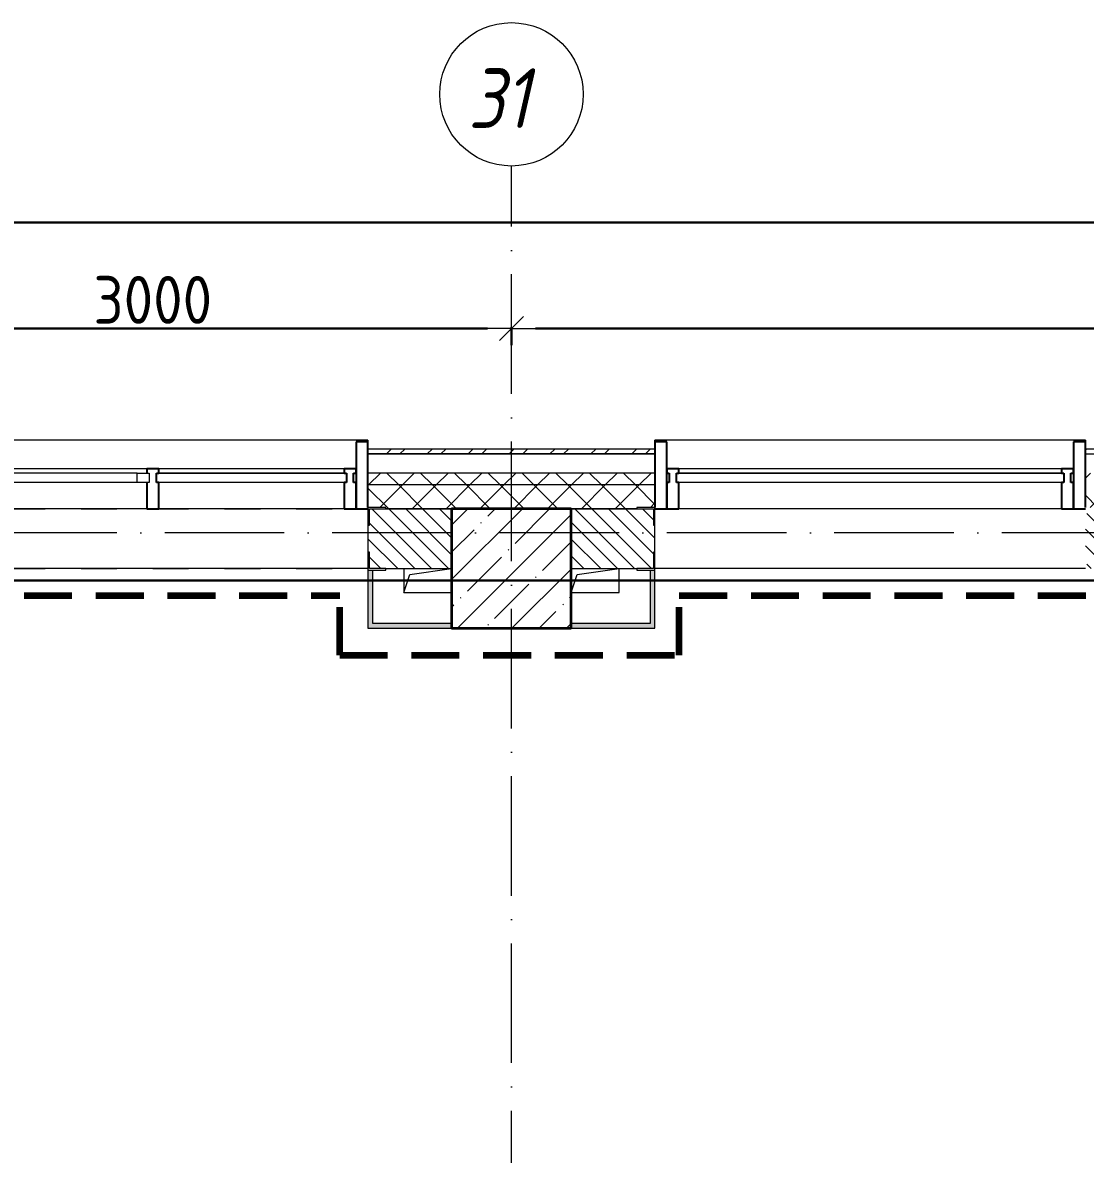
# Model space of a CAD drawing. Header units: millimetres. Extents: x -17017 to 628417, y -109036 to 199237.
# Drawn here: x 34836 to 39280, y -97617 to -92881 of the extents above; entities that cross this region are included whole.
import ezdxf

# ---------------------------------------------------------------- set-up
doc = ezdxf.new("R2010")
doc.units = ezdxf.units.MM
for name, pattern in [('50_200_ШТРИХ_1Т_ш5_п1_п1_', [700, 500, -100, 0, -100]), ('Штрих короткий', [300, 150, -150]), ('Штриховая _2 мм - 1 мм_', [300, 200, -100])]:
    doc.linetypes.add(name, pattern=pattern)
for name, color, linetype, lineweight in [('0-1', 7, 'Continuous', 5), ('0-2', 7, 'Continuous', 9), ('Импосты витража', 7, 'Continuous', 9), ('Импосты витража-1', 7, 'Continuous', 25), ('Каркас_Импост', 7, 'Continuous', 13), ('Каркас_Импост-1', 7, 'Continuous', 9), ('Несущие колонны', 7, 'Continuous', 9), ('Несущие колонны-1', 7, 'Continuous', 35), ('Обобщенные модели', 7, 'Continuous', 9), ('Общие ребра', 7, 'Continuous', 9), ('Окна', 7, 'Continuous', 9), ('Оси', 7, 'Continuous', 9), ('Оси-1', 7, 'Continuous', 20), ('Оси-2', 7, '50_200_ШТРИХ_1Т_ш5_п1_п1_', 9), ('Остекление-1', 7, 'Continuous', 9), ('Перемычка-1', 7, 'Штрих короткий', 9), ('Размеры', 7, 'Continuous', 15), ('Стены', 7, 'Continuous', 9), ('Стены-1', 7, 'Continuous', 13), ('стяжа', 7, 'Continuous', 30), ('Штриховка разреза-1', 7, 'Continuous', 9)]:
    doc.layers.add(name, color=color, linetype=linetype, lineweight=lineweight)
doc.layers.add('СТ-1_1', color=7, linetype='Штриховая _2 мм - 1 мм_', lineweight=90, true_color=0x888888)
doc.layers.add('Штриховка разреза-3', color=7, linetype='Continuous', lineweight=9, true_color=0x0080ff)
doc.layers.get('0-2').off()
doc.styles.add('ISOCPEUR_I_1', font='isocpeui.ttf', dxfattribs={"width": 0.85, "height": 2.5})
doc.styles.add('СПДС', font='isocpeur.ttf', dxfattribs={"width": 0.9})
doc.dimstyles.new('Размера А3', dxfattribs={"dimtxt": 200, "dimasz": 100, "dimexe": 70, "dimexo": 100, "dimgap": 20, "dimtad": 1, "dimdec": 0, "dimrnd": 10, "dimzin": 0, "dimdsep": 46, "dimtxsty": 'СПДС', "dimblk": 'ARROWHEAD_6', "dimcen": 1, "dimclrd": 256, "dimclre": 256, "dimclrt": 256, "dimazin": 0, "dimtfac": 1, "dimtdec": 0, "dimtmove": 2, "dimatfit": 3, "dimfxl": 1, "dimtolj": 1, "dimtzin": 0, "dimarcsym": 0})
pattern_1 = [(45, (0, 0), (-70.71068, 70.71068), []), (135, (0, 0), (-70.71068, -70.71068), [])]
pattern_2 = [(135, (0, 0), (-35.35534, -35.35534), [])]

# ---------------------------------------------------------------- blocks, each defined once
blk = doc.blocks.new('Ось сетки - Круг_Ø6_00__ISO-2_5_0_9K_-16731441-АИ2_02_План отделки стен 2-го этажа _Часть 2_')
at = {"layer": 'Оси-1'}
blk.add_circle((0, 0), 3, dxfattribs=at)
blk = doc.blocks.new('ARROWHEAD_6')
at = {"color": 0, "linetype": 'Continuous'}
for p, q in [((-0.5, -0.5), (0.5, 0.5)), ((0, 0), (-1, 0))]:
    blk.add_line(p, q, dxfattribs=at)
blk = doc.blocks.new('*D638')
at = {"layer": 'Defpoints', "color": 0, "transparency": 16777216}
for p in [(33879.9, -94054.7), (36879.9, -94054.7), (36879.9, -94160.8)]:
    blk.add_point(p, dxfattribs=at)
at = {"layer": 'Размеры', "lineweight": -2, "transparency": 16777216}
for p, q in [((33879.9, -94154.7), (33879.9, -94230.8)), ((33979.9, -94160.8), (36779.9, -94160.8)), ((36879.9, -94154.7), (36879.9, -94230.8))]:
    blk.add_line(p, q, dxfattribs=at)
at = {"layer": 'Размеры', "lineweight": -2, "transparency": 16777216, "xscale": 100, "yscale": 100, "zscale": 100, "rotation": 180}
blk.add_blockref('ARROWHEAD_6', (33879.9, -94160.8), dxfattribs=at)
at = {"layer": 'Размеры', "lineweight": -2, "transparency": 16777216, "xscale": 100, "yscale": 100, "zscale": 100}
blk.add_blockref('ARROWHEAD_6', (36879.9, -94160.8), dxfattribs=at)
at = {"layer": 'Размеры', "transparency": 16777216, "insert": (35379.9, -94040.8), "char_height": 200, "width": 2.488, "attachment_point": 5, "style": 'СПДС'}
blk.add_mtext('\\A1;3000', dxfattribs=at)
blk = doc.blocks.new('*D639')
at = {"layer": 'Defpoints', "color": 0, "transparency": 16777216}
for p in [(36879.9, -94054.7), (42879.9, -94054.7), (42879.9, -94160.8)]:
    blk.add_point(p, dxfattribs=at)
at = {"layer": 'Размеры', "lineweight": -2, "transparency": 16777216}
for p, q in [((36879.9, -94154.7), (36879.9, -94230.8)), ((36979.9, -94160.8), (42779.9, -94160.8)), ((42879.9, -94154.7), (42879.9, -94230.8))]:
    blk.add_line(p, q, dxfattribs=at)
at = {"layer": 'Размеры', "lineweight": -2, "transparency": 16777216, "xscale": 100, "yscale": 100, "zscale": 100, "rotation": 180}
blk.add_blockref('ARROWHEAD_6', (36879.9, -94160.8), dxfattribs=at)
at = {"layer": 'Размеры', "lineweight": -2, "transparency": 16777216, "xscale": 100, "yscale": 100, "zscale": 100}
blk.add_blockref('ARROWHEAD_6', (42879.9, -94160.8), dxfattribs=at)
at = {"layer": 'Размеры', "transparency": 16777216, "insert": (39879.9, -94040.8), "char_height": 200, "width": 2.488, "attachment_point": 5, "style": 'СПДС'}
blk.add_mtext('\\A1;6000', dxfattribs=at)
blk = doc.blocks.new('*D646')
at = {"layer": 'Defpoints', "color": 0, "transparency": 16777216}
for p in [(18329.9, -93610.9), (64429.9, -93716.9), (64429.9, -94750.6)]:
    blk.add_point(p, dxfattribs=at)
at = {"layer": 'Размеры', "lineweight": -2, "transparency": 16777216}
for p, q in [((64429.9, -94650.6), (64429.9, -93646.9)), ((18329.9, -93710.9), (18329.9, -93786.9)), ((18429.9, -93716.9), (64329.9, -93716.9))]:
    blk.add_line(p, q, dxfattribs=at)
at = {"layer": 'Размеры', "lineweight": -2, "transparency": 16777216, "xscale": 100, "yscale": 100, "zscale": 100, "rotation": 180}
blk.add_blockref('ARROWHEAD_6', (18329.9, -93716.9), dxfattribs=at)
at = {"layer": 'Размеры', "lineweight": -2, "transparency": 16777216, "xscale": 100, "yscale": 100, "zscale": 100}
blk.add_blockref('ARROWHEAD_6', (64429.9, -93716.9), dxfattribs=at)
at = {"layer": 'Размеры', "transparency": 16777216, "insert": (41379.9, -93596.9), "char_height": 200, "width": 2.997, "attachment_point": 5, "style": 'СПДС'}
blk.add_mtext('\\A1;46100', dxfattribs=at)
blk = doc.blocks.new('Проем_Дверь_Прямоугольный - 1800х2700h_оконные проемы-25805030-АИ2_02_План отделки стен 2-го этажа _Часть 2_')
at = {"layer": 'Перемычка-1'}
for p, q in [((900, 125), (-900, 125)), ((900, -125), (-900, -125))]:
    blk.add_line(p, q, dxfattribs=at)
blk = doc.blocks.new('PNS_Панель прямоугольная2 - Нр_Стекло - 40мм-26243474-АИ2_02_План отделки стен 2-го этажа _Часть 2_')
at = {"layer": 'Каркас_Импост'}
for p, q in [((-397.5, 0), (-397.5, 40)), ((-397.5, 40), (-347.5, 40)), ((-347.5, 40), (-347.5, 0)), ((397.5, 40), (347.5, 40)), ((347.5, 40), (347.5, 0)), ((397.5, 0), (397.5, 40)), ((-347.5, 0), (-397.5, 0)), ((347.5, 0), (397.5, 0))]:
    blk.add_line(p, q, dxfattribs=at)
at = {"layer": 'Каркас_Импост-1'}
for p, q in [((-347.5, 40), (347.5, 40)), ((-347.5, 0), (347.5, 0))]:
    blk.add_line(p, q, dxfattribs=at)
blk = doc.blocks.new('Прямоугольный импост - Импост структурный с накладкой - 150мм-25647633-АИ2_02_План отделки стен 2-го этажа _Часть 2_')
at = {"layer": 'Импосты витража-1'}
for p, q in [((-25, 0), (-25, 17)), ((-25, 17), (25, 17)), ((-15, 0), (-25, 0)), ((-15, -40), (-15, 0)), ((25, 17), (25, 0)), ((-25, -150), (-25, -40)), ((-25, -40), (-15, -40)), ((25, -40), (25, -150)), ((25, -150), (-25, -150))]:
    blk.add_line(p, q, dxfattribs=at)
blk = doc.blocks.new('Прямоугольный импост - Импост структурный с накладкой - 150мм-25647642-АИ2_02_План отделки стен 2-го этажа _Часть 2_')
at = {"layer": 'Импосты витража'}
for p, q in [((42475, -100), (43250, -100)), ((42475, -267), (43250, -267))]:
    blk.add_line(p, q, dxfattribs=at)
blk = doc.blocks.new('PNS_Панель прямоугольная1 - Нр_Стекло - 40мм-25259299-АИ2_02_План отделки стен 2-го этажа _Часть 2_')
at = {"layer": 'Остекление-1'}
for p, q in [((-387.5, 40), (387.5, 40)), ((-397.5, 0), (397.5, 0)), ((387.5, 0), (-387.5, 0))]:
    blk.add_line(p, q, dxfattribs=at)
blk = doc.blocks.new('Прямоугольный импост - Импост структурный с накладкой - 150мм-25647644-АИ2_02_План отделки стен 2-го этажа _Часть 2_')
at = {"layer": 'Импосты витража-1'}
for p, q in [((-25, 0), (-25, 17)), ((-25, 17), (25, 17)), ((-15, 0), (-25, 0)), ((-15, -40), (-15, 0)), ((25, 0), (15, 0)), ((15, 0), (15, -40)), ((25, 17), (25, 0)), ((-25, -150), (-25, -40)), ((-25, -40), (-15, -40)), ((15, -40), (25, -40)), ((25, -40), (25, -150)), ((25, -150), (-25, -150))]:
    blk.add_line(p, q, dxfattribs=at)
blk = doc.blocks.new('Прямоугольный импост - Откос НВФ_50х280 мм-25993838-АИ2_02_План отделки стен 2-го этажа _Часть 2_')
at = {"layer": 'Импосты витража-1'}
for p, q in [((0, 130), (-50, 130)), ((-50, 130), (-50, -150)), ((0, -144), (0, 130)), ((-50, -150), (0, -150))]:
    blk.add_line(p, q, dxfattribs=at)
blk = doc.blocks.new('PNS_Панель прямоугольная1 - Нр_Стекло - 40мм-25293744-АИ2_02_План отделки стен 2-го этажа _Часть 2_')
at = {"layer": 'Остекление-1'}
for p, q in [((-800, 40), (800, 40)), ((-810, 0), (810, 0)), ((800, 0), (-800, 0))]:
    blk.add_line(p, q, dxfattribs=at)
blk = doc.blocks.new('Прямоугольный импост - Импост структурный с накладкой - 150мм-25651488-АИ2_02_План отделки стен 2-го этажа _Часть 2_')
at = {"layer": 'Импосты витража'}
for p, q in [((44650, -100), (46250, -100)), ((44650, -267), (46250, -267))]:
    blk.add_line(p, q, dxfattribs=at)
blk = doc.blocks.new('Прямоугольный импост - Импост структурный с накладкой - 150мм-25651501-АИ2_02_План отделки стен 2-го этажа _Часть 2_')
at = {"layer": 'Импосты витража-1'}
for p, q in [((-25, 0), (-25, 17)), ((-25, 17), (25, 17)), ((-15, 0), (-25, 0)), ((-15, -40), (-15, 0)), ((25, 0), (15, 0)), ((15, 0), (15, -40)), ((25, 17), (25, 0)), ((-25, -150), (-25, -40)), ((-25, -40), (-15, -40)), ((15, -40), (25, -40)), ((25, -40), (25, -150)), ((25, -150), (-25, -150))]:
    blk.add_line(p, q, dxfattribs=at)
blk = doc.blocks.new('Прямоугольный импост - Откос НВФ_50х280 мм-25995271-АИ2_02_План отделки стен 2-го этажа _Часть 2_')
at = {"layer": 'Импосты витража-1'}
for p, q in [((-50, 130), (0, 130)), ((-50, -150), (-50, 130)), ((0, 130), (0, -144)), ((0, -150), (-50, -150))]:
    blk.add_line(p, q, dxfattribs=at)
blk = doc.blocks.new('Прямоугольный импост - Откос НВФ_50х280 мм-25995273-АИ2_02_План отделки стен 2-го этажа _Часть 2_')
at = {"layer": 'Импосты витража-1'}
for p, q in [((0, 130), (-50, 130)), ((-50, 130), (-50, -150)), ((0, -144), (0, 130)), ((-50, -150), (0, -150))]:
    blk.add_line(p, q, dxfattribs=at)
blk = doc.blocks.new('Фахверк_СКБ_Уголок - 250_2700-27497298-АИ2_02_План отделки стен 2-го этажа _Часть 2_')
at = {"layer": 'Обобщенные модели'}
for p, q in [((200, 181), (125, 181)), ((125, 181), (125, 106)), ((131, 106), (131, 175)), ((131, 175), (200, 175)), ((200, 175), (200, 181)), ((125, 106), (131, 106)), ((131, -6), (125, -6)), ((125, -6), (125, -81)), ((131, -75), (131, -6)), ((125, -81), (200, -81)), ((200, -75), (131, -75)), ((200, -81), (200, -75))]:
    blk.add_line(p, q, dxfattribs=at)
blk = doc.blocks.new('AR_Отверстие прямоугольное _в плите_ - AR_Отверстие прямоугольное _в плите_-V208-АИ2_02_План отделки стен 2-го этажа _Часть 2_')
at = {"layer": 'Обобщенные модели'}
for p, q in [((-100, 50), (-100, -50)), ((-75, 25), (100, 50)), ((-100, -50), (-75, 25)), ((-100, -50), (100, -50))]:
    blk.add_line(p, q, dxfattribs=at)
blk = doc.blocks.new('AR_Отверстие прямоугольное _в плите_ - AR_Отверстие прямоугольное _в плите_-V209-АИ2_02_План отделки стен 2-го этажа _Часть 2_')
at = {"layer": 'Обобщенные модели'}
for p, q in [((-75, 25), (100, 50)), ((100, -50), (100, 50)), ((-100, -50), (-75, 25)), ((-100, -50), (100, -50))]:
    blk.add_line(p, q, dxfattribs=at)
blk = doc.blocks.new('Отлив_СКБ - Отлив витража_120_НВФ-31885689-АИ2_02_План отделки стен 2-го этажа _Часть 2_')
at = {"layer": 'Окна'}
for p, q in [((0, 113), (0, 120)), ((1800, 120), (0, 120)), ((1800, 120), (1800, 113)), ((50, 2), (1750, 2))]:
    blk.add_line(p, q, dxfattribs=at)
blk = doc.blocks.new('0125-Р-ОО-Ш2-АР-о_23_10_2024_rvt-1-АИ2_02_План отделки стен 2-го этажа _Часть 2_')
at = {"layer": 'Несущие колонны'}
h = blk.add_hatch(dxfattribs=at)
h.set_pattern_fill('FP_1', color=256, style=0, pattern_type=2)
h.set_pattern_definition([(45, (0, 0), (-114.04925, 114.04925), []), (45, (114.05, 0), (-114.04925, 114.04925), [201.612, -40.322, 3.353, -36.97])])
h.paths.add_polyline_path([(46748.7, 10800), (47200, 10800), (47200, 11300), (46700, 11300), (46700, 10800)], flags=0)
at = {"layer": 'Штриховка разреза-1'}
h = blk.add_hatch(dxfattribs=at)
h.set_pattern_fill('FP_80', color=256, style=0, pattern_type=2)
h.set_pattern_definition([(45, (0, 0), (-85.53659, 85.53659), []), (45, (57.02, 0), (-85.53659, 85.53659), [])])
h.paths.add_polyline_path([(74215, 11530), (74215, 11550), (70350, 11550), (70350, 11530), (72378.4, 11530)], flags=0)
h.paths.add_polyline_path([(68550, 11530), (68550, 11550), (67350, 11550), (67350, 11530), (67718.5, 11530)], flags=0)
h.paths.add_polyline_path([(65550, 11530), (65550, 11550), (64350, 11550), (64350, 11530), (64922.5, 11530)], flags=0)
h.paths.add_polyline_path([(62126.6, 11530), (62550, 11530), (62550, 11550), (61350, 11550), (61350, 11530)], flags=0)
h.paths.add_polyline_path([(58350, 11530), (59550, 11530), (59550, 11550), (58350, 11550)], flags=0)
h.paths.add_polyline_path([(56550, 11530), (56550, 11550), (55350, 11550), (55350, 11530), (56534.6, 11530)], flags=0)
h.paths.add_polyline_path([(53550, 11530), (53550, 11550), (52350, 11550), (52350, 11530), (53272.7, 11530)], flags=0)
h.paths.add_polyline_path([(50010.7, 11530), (50550, 11530), (50550, 11550), (49350, 11550), (49350, 11530)], flags=0)
h.paths.add_polyline_path([(47214.7, 11530), (47550, 11530), (47550, 11550), (46350, 11550), (46350, 11530), (46748.7, 11530)], flags=0)
h.paths.add_polyline_path([(44550, 11530), (44550, 11550), (43350, 11550), (43350, 11530), (44418.8, 11530)], flags=0)
h.paths.add_polyline_path([(40690.8, 11530), (41550, 11530), (41550, 11550), (40685, 11550), (40685, 11530)], flags=0)
h = blk.add_hatch(dxfattribs=at)
h.set_pattern_fill('FP_81', color=256, style=0, pattern_type=2)
h.set_pattern_definition(pattern_1)
h.paths.add_polyline_path([(76700, 11400), (76700, 11450), (70350, 11450), (70350, 11400), (76106.4, 11400)], flags=0)
h.paths.add_polyline_path([(67718.5, 11400), (68550, 11400), (68550, 11450), (67350, 11450), (67350, 11400)], flags=0)
h.paths.add_polyline_path([(64350, 11400), (65550, 11400), (65550, 11450), (64350, 11450)], flags=0)
h.paths.add_polyline_path([(61350, 11400), (62550, 11400), (62550, 11450), (61350, 11450)], flags=0)
h.paths.add_polyline_path([(59330.6, 11400), (59550, 11400), (59550, 11450), (58350, 11450), (58350, 11400)], flags=0)
h.paths.add_polyline_path([(53550, 11400), (53550, 11450), (52350, 11450), (52350, 11400), (53272.7, 11400)], flags=0)
h.paths.add_polyline_path([(56534.6, 11400), (56550, 11400), (56550, 11450), (55350, 11450), (55350, 11400), (55602.6, 11400)], flags=0)
h.paths.add_polyline_path([(50010.7, 11400), (50550, 11400), (50550, 11450), (49350, 11450), (49350, 11400)], flags=0)
h.paths.add_polyline_path([(47550, 11400), (47550, 11450), (46350, 11450), (46350, 11400), (47214.7, 11400)], flags=0)
h.paths.add_polyline_path([(44418.8, 11400), (44550, 11400), (44550, 11450), (43350, 11450), (43350, 11400), (43486.8, 11400)], flags=0)
h.paths.add_polyline_path([(41156.8, 11400), (41550, 11400), (41550, 11450), (40150, 11450), (40150, 11400), (40690.8, 11400)], flags=0)
h.paths.add_polyline_path([(38350, 11400), (38350, 11450), (37150, 11450), (37150, 11400), (37894.8, 11400)], flags=0)
h.paths.add_polyline_path([(29350, 11400), (29350, 11450), (26180, 11450), (26180, 11400), (29040.9, 11400)], flags=0)
h = blk.add_hatch(dxfattribs=at)
h.set_pattern_fill('FP_81', color=256, style=0, pattern_type=2)
h.set_pattern_definition(pattern_1)
h.paths.add_polyline_path([(74200, 11300), (76700, 11300), (76700, 11400), (70350, 11400), (70350, 11306), (70425, 11306), (70425, 11300), (73700, 11300)], flags=0)
h.paths.add_polyline_path([(68475, 11300), (68475, 11306), (68550, 11306), (68550, 11400), (67350, 11400), (67350, 11306), (67425, 11306), (67425, 11300), (67718.5, 11300)], flags=0)
h.paths.add_polyline_path([(65200, 11300), (65475, 11300), (65475, 11306), (65550, 11306), (65550, 11400), (64350, 11400), (64350, 11306), (64425, 11306), (64425, 11300), (64922.5, 11300)], flags=0)
h.paths.add_polyline_path([(62126.6, 11300), (62475, 11300), (62475, 11306), (62550, 11306), (62550, 11400), (61350, 11400), (61350, 11306), (61425, 11306), (61425, 11300), (61700, 11300)], flags=0)
h.paths.add_polyline_path([(58425, 11300), (59475, 11300), (59475, 11306), (59550, 11306), (59550, 11400), (58350, 11400), (58350, 11306), (58425, 11306)], flags=0)
h.paths.add_polyline_path([(55700, 11300), (56475, 11300), (56475, 11306), (56550, 11306), (56550, 11400), (55350, 11400), (55350, 11306), (55425, 11306), (55425, 11300), (55602.6, 11300)], flags=0)
h.paths.add_polyline_path([(52806.7, 11300), (53475, 11300), (53475, 11306), (53550, 11306), (53550, 11400), (52350, 11400), (52350, 11306), (52425, 11306), (52425, 11300), (52700, 11300)], flags=0)
h.paths.add_polyline_path([(50010.7, 11300), (50475, 11300), (50475, 11306), (50550, 11306), (50550, 11400), (49350, 11400), (49350, 11306), (49425, 11306), (49425, 11300)], flags=0)
h.paths.add_polyline_path([(47200, 11300), (47475, 11300), (47475, 11306), (47550, 11306), (47550, 11400), (46350, 11400), (46350, 11306), (46425, 11306), (46425, 11300), (46748.7, 11300)], flags=0)
h.paths.add_polyline_path([(44475, 11300), (44475, 11306), (44550, 11306), (44550, 11400), (43350, 11400), (43350, 11306), (43425, 11306), (43425, 11300), (44418.8, 11300)], flags=0)
h.paths.add_polyline_path([(41475, 11300), (41475, 11306), (41550, 11306), (41550, 11400), (40150, 11400), (40150, 11300), (41200, 11300)], flags=0)
h.paths.add_polyline_path([(38275, 11300), (38275, 11306), (38350, 11306), (38350, 11400), (37150, 11400), (37150, 11300), (37894.8, 11300)], flags=0)
h.paths.add_polyline_path([(29275, 11300), (29275, 11306), (29350, 11306), (29350, 11400), (26180, 11400), (26180, 11300), (29040.9, 11300)], flags=0)
h = blk.add_hatch(dxfattribs=at)
h.set_pattern_fill('FP_2', color=256, style=0, pattern_type=2)
h.set_pattern_definition(pattern_2)
h.paths.add_polyline_path([(46425, 11050), (46700, 11050), (46700, 11300), (46356, 11300), (46356, 11231), (46350, 11231), (46350, 11119), (46356, 11119), (46356, 11050)], flags=0)
h.paths.add_polyline_path([(44418.8, 11050), (44544, 11050), (44544, 11119), (44550, 11119), (44550, 11231), (44544, 11231), (44544, 11300), (44200, 11300), (44200, 11050)], flags=0)
h = blk.add_hatch(dxfattribs=at)
h.set_pattern_fill('FP_2', color=256, style=0, pattern_type=2)
h.set_pattern_definition(pattern_2)
h.paths.add_polyline_path([(52356, 11050), (52700, 11050), (52700, 11300), (52356, 11300), (52356, 11231), (52350, 11231), (52350, 11119), (52356, 11119), (52356, 11054.3)], flags=0)
h.paths.add_polyline_path([(49356, 11050), (50544, 11050), (50544, 11119), (50550, 11119), (50550, 11231), (50544, 11231), (50544, 11300), (49356, 11300), (49356, 11231), (49350, 11231), (49350, 11119), (49356, 11119), (49356, 11051.2)], flags=0)
h.paths.add_polyline_path([(47200, 11050), (47544, 11050), (47544, 11119), (47550, 11119), (47550, 11231), (47544, 11231), (47544, 11300), (47200, 11300)], flags=0)
at = {"layer": 'Несущие колонны-1'}
for p, q in [((47200, 11300), (46700, 11300)), ((46700, 11300), (46700, 10800)), ((47200, 10800), (47200, 11300)), ((46700, 10800), (47200, 10800))]:
    blk.add_line(p, q, dxfattribs=at)
at = {"layer": 'Общие ребра'}
for p, q in [((47550, 11450), (46350, 11450)), ((47550, 11400), (46350, 11400)), ((46425, 11300), (46700, 11300)), ((46700, 11300), (46425, 11300)), ((47200, 11300), (47475, 11300)), ((47475, 11300), (47200, 11300))]:
    blk.add_line(p, q, dxfattribs=at)
at = {"layer": 'Стены'}
for p, q in [((46350, 11050), (44550, 11050)), ((49350, 11050), (47550, 11050))]:
    blk.add_line(p, q, dxfattribs=at)
at = {"layer": 'Стены-1'}
for p, q in [((47550, 11550), (46350, 11550)), ((46350, 11550), (46350, 11530)), ((47550, 11530), (46350, 11530)), ((46350, 11530), (46350, 11306)), ((46350, 11530), (47550, 11530)), ((47550, 11530), (47550, 11550)), ((47550, 11306), (47550, 11530)), ((50550, 11550), (49350, 11550)), ((49350, 11550), (49350, 11530)), ((49350, 11530), (50550, 11530)), ((46700, 11300), (47200, 11300)), ((46700, 11050), (46700, 11300)), ((47200, 11300), (47200, 11050)), ((46350, 11231), (46350, 11119)), ((47550, 11119), (47550, 11231)), ((46425, 11050), (46700, 11050)), ((47200, 11050), (47475, 11050))]:
    blk.add_line(p, q, dxfattribs=at)
at = {"layer": '0-2'}
for name, p in [('Отлив_СКБ - Отлив витража_120_НВФ-31885689-АИ2_02_План отделки стен 2-го этажа _Часть 2_', (44550, 11467)), ('Прямоугольный импост - Откос НВФ_50х280 мм-25993838-АИ2_02_План отделки стен 2-го этажа _Часть 2_', (46350, 11450)), ('Отлив_СКБ - Отлив витража_120_НВФ-31885689-АИ2_02_План отделки стен 2-го этажа _Часть 2_', (47550, 11467)), ('Прямоугольный импост - Откос НВФ_50х280 мм-25995273-АИ2_02_План отделки стен 2-го этажа _Часть 2_', (49350, 11450)), ('Фахверк_СКБ_Уголок - 250_2700-27497298-АИ2_02_План отделки стен 2-го этажа _Часть 2_', (46225, 11125)), ('Проем_Дверь_Прямоугольный - 1800х2700h_оконные проемы-25805030-АИ2_02_План отделки стен 2-го этажа _Часть 2_', (48450, 11175)), ('AR_Отверстие прямоугольное _в плите_ - AR_Отверстие прямоугольное _в плите_-V208-АИ2_02_План отделки стен 2-го этажа _Часть 2_', (46600, 11000)), ('AR_Отверстие прямоугольное _в плите_ - AR_Отверстие прямоугольное _в плите_-V209-АИ2_02_План отделки стен 2-го этажа _Часть 2_', (47300, 11000))]:
    blk.add_blockref(name, p, dxfattribs=at)
at = {"layer": '0-2', "extrusion": (0, 0, -1)}
for name, p in [('Прямоугольный импост - Откос НВФ_50х280 мм-25995271-АИ2_02_План отделки стен 2-го этажа _Часть 2_', (-47550, 11450)), ('Прямоугольный импост - Импост структурный с накладкой - 150мм-25647633-АИ2_02_План отделки стен 2-го этажа _Часть 2_', (-45450, 11450)), ('Прямоугольный импост - Импост структурный с накладкой - 150мм-25647644-АИ2_02_План отделки стен 2-го этажа _Часть 2_', (-46275, 11450)), ('Прямоугольный импост - Импост структурный с накладкой - 150мм-25651501-АИ2_02_План отделки стен 2-го этажа _Часть 2_', (-47625, 11450)), ('Прямоугольный импост - Импост структурный с накладкой - 150мм-25651501-АИ2_02_План отделки стен 2-го этажа _Часть 2_', (-49275, 11450))]:
    blk.add_blockref(name, p, dxfattribs=at)
at = {"layer": '0-2', "rotation": 180}
for name, p in [('Прямоугольный импост - Импост структурный с накладкой - 150мм-25647642-АИ2_02_План отделки стен 2-го этажа _Часть 2_', (87900, 11200)), ('Прямоугольный импост - Импост структурный с накладкой - 150мм-25647642-АИ2_02_План отделки стен 2-го этажа _Часть 2_', (88725, 11200)), ('Прямоугольный импост - Импост структурный с накладкой - 150мм-25651488-АИ2_02_План отделки стен 2-го этажа _Часть 2_', (93900, 11200)), ('PNS_Панель прямоугольная2 - Нр_Стекло - 40мм-26243474-АИ2_02_План отделки стен 2-го этажа _Часть 2_', (45037.5, 11450)), ('PNS_Панель прямоугольная1 - Нр_Стекло - 40мм-25259299-АИ2_02_План отделки стен 2-го этажа _Часть 2_', (45862.5, 11450)), ('PNS_Панель прямоугольная1 - Нр_Стекло - 40мм-25293744-АИ2_02_План отделки стен 2-го этажа _Часть 2_', (48450, 11450)), ('Проем_Дверь_Прямоугольный - 1800х2700h_оконные проемы-25805030-АИ2_02_План отделки стен 2-го этажа _Часть 2_', (45450, 11175)), ('Фахверк_СКБ_Уголок - 250_2700-27497298-АИ2_02_План отделки стен 2-го этажа _Часть 2_', (47675, 11225))]:
    blk.add_blockref(name, p, dxfattribs=at)
blk = doc.blocks.new('2ч2эт')
at = {"layer": 'Штриховка разреза-3'}
for points in [[(36285.9, -95395.3), (36299.9, -95395.3), (36299.9, -95171.3), (36279.9, -95171.3), (36279.9, -95395.3)], [(37473.9, -95395.3), (37479.9, -95395.3), (37479.9, -95171.3), (37459.9, -95171.3), (37459.9, -95395.3)], [(36629.9, -95415.3), (36629.9, -95395.3), (36279.9, -95395.3), (36279.9, -95415.3)], [(37129.9, -95415.3), (37479.9, -95415.3), (37479.9, -95395.3), (37129.9, -95395.3)]]:
    blk.add_hatch(color=256, dxfattribs=at).paths.add_polyline_path(points, flags=0)
at = {"layer": 'СТ-1_1'}
for p, q in [((34241.9, -95277.3), (36161.9, -95277.3)), ((36161.9, -95527.3), (36161.9, -95277.3)), ((37581.9, -95527.3), (37581.9, -95277.3)), ((37581.9, -95277.3), (42169.9, -95277.3)), ((36161.9, -95527.3), (37581.9, -95527.3))]:
    blk.add_line(p, q, dxfattribs=at)
at = {"layer": 'Стены-1'}
for p, q in [((36279.9, -95171.3), (36279.9, -95415.3)), ((36299.9, -95395.3), (36299.9, -95171.3)), ((37459.9, -95171.3), (37459.9, -95395.3)), ((37479.9, -95415.3), (37479.9, -95171.3)), ((36279.9, -95415.3), (36629.9, -95415.3)), ((36629.9, -95395.3), (36299.9, -95395.3)), ((36629.9, -95415.3), (36629.9, -95395.3)), ((37459.9, -95395.3), (37129.9, -95395.3)), ((37129.9, -95395.3), (37129.9, -95415.3)), ((37129.9, -95415.3), (37479.9, -95415.3))]:
    blk.add_line(p, q, dxfattribs=at)
at = {"layer": 'стяжа'}
blk.add_lwpolyline([(2042, -95215.3), (54649.6, -95215.3)], dxfattribs=at)
at = {"layer": '0-1'}
blk.add_blockref('0125-Р-ОО-Ш2-АР-о_23_10_2024_rvt-1-АИ2_02_План отделки стен 2-го этажа _Часть 2_', (-10070.1, -106215.3), dxfattribs=at)
blk = doc.blocks.new('ось2эт')
at = {"layer": 'Оси-2'}
for p, q in [((36879.9, -108435.9), (36879.9, -93480.6)), ((96138.3, -95015.3), (-12388.8, -95015.3))]:
    blk.add_line(p, q, dxfattribs=at)
at = {"layer": 'Оси-1', "xscale": 99.99999999999993, "yscale": 99.99999999999993, "zscale": 99.99999999999993}
blk.add_blockref('Ось сетки - Круг_Ø6_00__ISO-2_5_0_9K_-16731441-АИ2_02_План отделки стен 2-го этажа _Часть 2_', (36879.9, -93180.6), dxfattribs=at)
at = {"layer": 'Оси', "insert": (36698.9, -93071.8), "char_height": 250, "width": 346.329, "attachment_point": 1, "style": 'ISOCPEUR_I_1'}
blk.add_mtext('31', dxfattribs=at)
at = {"layer": 'Размеры'}
for base, p1, p2, picture, middle in [((64429.9, -93716.9), (18329.9, -93610.9), (64429.9, -94750.6), '*D646', (41379.9, -93596.9)), ((36879.9, -94160.8), (33879.9, -94054.7), (36879.9, -94054.7), '*D638', (35379.9, -94040.8)), ((42879.9, -94160.8), (36879.9, -94054.7), (42879.9, -94054.7), '*D639', (39879.9, -94040.8))]:
    dim = blk.add_linear_dim(base=base, p1=p1, p2=p2, dimstyle='Размера А3', dxfattribs=at)
    dim.commit()
    dim.dimension.update_dxf_attribs({"geometry": picture, "text_midpoint": middle})

msp = doc.modelspace()

# ---------------------------------------------------------------- linework, layer by layer
at = {"layer": 'стяжа'}
msp.add_lwpolyline([(31129.9, -95215.3), (81279.9, -95215.3), (81279.9, -98315.3), (31129.9, -98315.3)], close=True, dxfattribs=at)

# ---------------------------------------------------------------- block references
for name in ['ось2эт', '2ч2эт']:
    msp.add_blockref(name, (0, 0), dxfattribs=at)

doc.saveas('drawing.dxf')
